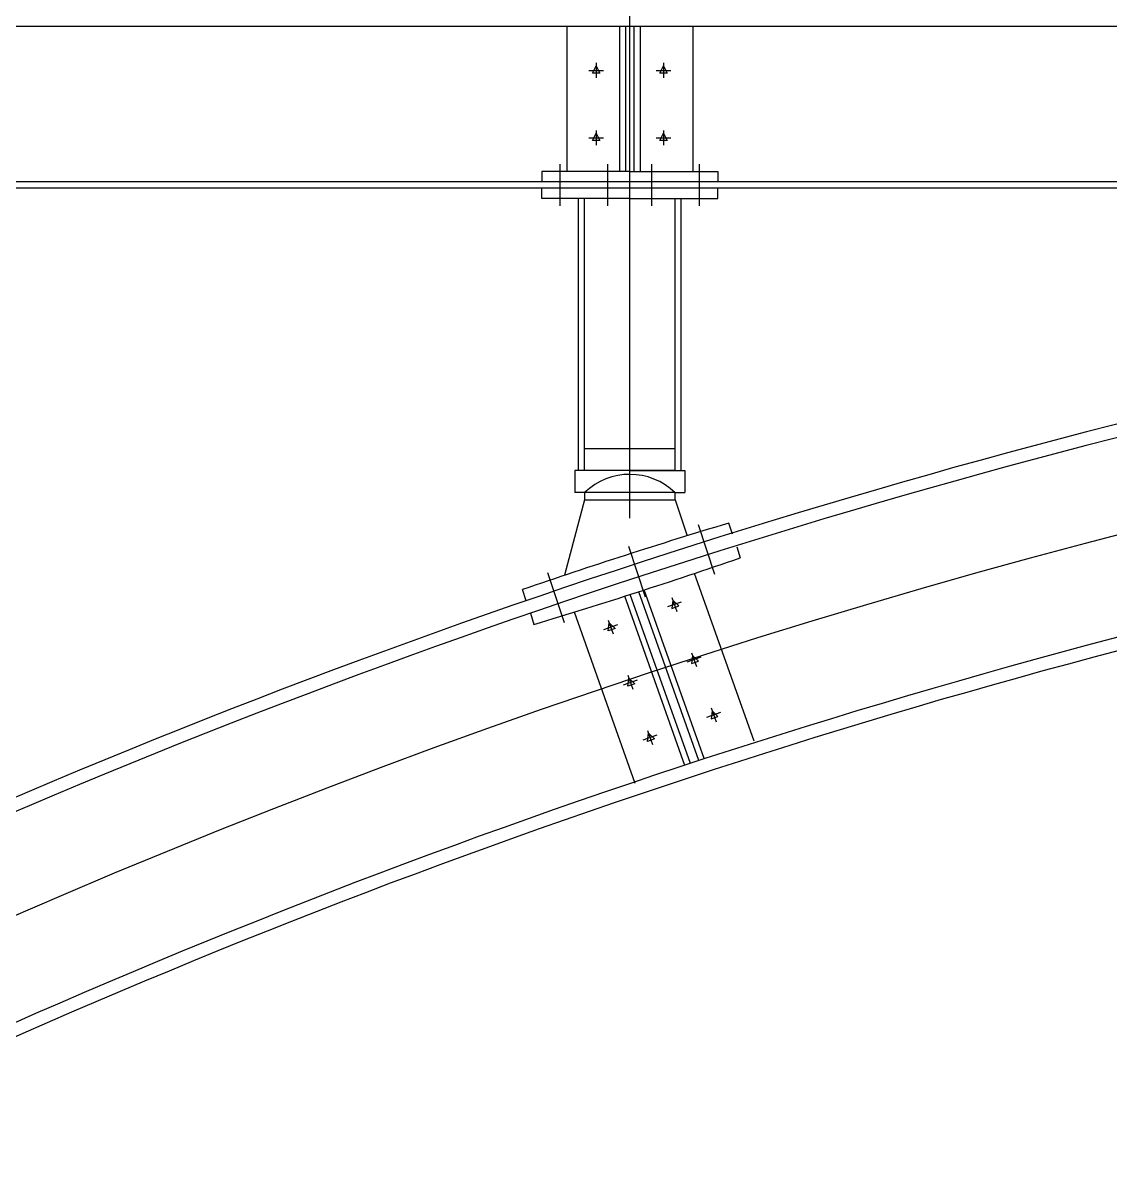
# Model space of a CAD drawing. Header units: millimetres. Extents: x -919 to 30143, y 6775 to 18100.
# Drawn here: x 9402 to 10885, y 11200 to 12779 of the extents above; entities that cross this region are included whole.
import ezdxf

# ---------------------------------------------------------------- set-up
doc = ezdxf.new("R2010")
doc.units = ezdxf.units.MM
doc.layers.add('axis', color=40, linetype='Continuous')

msp = doc.modelspace()

# ---------------------------------------------------------------- linework, layer by layer
at = {"color": 0, "linetype": 'ByBlock', "lineweight": -2}
for p, q in [((13430.607, 12774.435), (8429.756, 12774.435)), ((10143.756, 12774.435), (10143.756, 12576.435)), ((10215.756, 12774.435), (10215.756, 12576.435)), ((10223.756, 12774.435), (10223.756, 12576.435)), ((10235.756, 12576.435), (10235.756, 12774.435)), ((10243.756, 12774.435), (10243.756, 12576.435)), ((10315.756, 12774.435), (10315.756, 12576.435)), ((10173.669, 12714.453), (10193.843, 12714.417)), ((10178.749, 12710.576), (10183.767, 12720.567)), ((10183.774, 12724.522), (10183.738, 12704.348)), ((10183.767, 12720.567), (10188.749, 12710.558)), ((10265.669, 12714.453), (10285.843, 12714.417)), ((10270.749, 12710.576), (10275.767, 12720.567)), ((10275.774, 12724.522), (10275.738, 12704.348)), ((10275.767, 12720.567), (10280.749, 12710.558)), ((10188.749, 12710.558), (10178.749, 12710.576)), ((10280.749, 12710.558), (10270.749, 12710.576)), ((10173.669, 12622.453), (10193.843, 12622.417)), ((10178.749, 12618.576), (10183.767, 12628.567)), ((10188.749, 12618.558), (10178.749, 12618.576)), ((10183.774, 12632.522), (10183.738, 12612.348)), ((10183.767, 12628.567), (10188.749, 12618.558)), ((10265.669, 12622.453), (10285.843, 12622.417)), ((10270.749, 12618.576), (10275.767, 12628.567)), ((10280.749, 12618.558), (10270.749, 12618.576)), ((10275.774, 12632.522), (10275.738, 12612.348)), ((10275.767, 12628.567), (10280.749, 12618.558)), ((10134.756, 12529.435), (10134.756, 12586.321)), ((10199.756, 12529.435), (10199.756, 12586.321)), ((10259.756, 12529.435), (10259.756, 12586.321)), ((10324.756, 12529.435), (10324.756, 12586.321)), ((10229.756, 12576.435), (10109.756, 12576.435)), ((10109.756, 12576.435), (10109.756, 12562.435)), ((10229.756, 12576.435), (10349.756, 12576.435)), ((10349.756, 12576.435), (10349.756, 12562.435)), ((13430.607, 12562.435), (8429.756, 12562.435)), ((13430.607, 12553.435), (8429.756, 12553.435)), ((10109.756, 12539.435), (10109.756, 12553.435)), ((10229.756, 12539.435), (10109.756, 12539.435)), ((10159.756, 12167.969), (10159.756, 12539.435)), ((10167.756, 12167.969), (10167.756, 12539.435)), ((10229.756, 12539.435), (10349.756, 12539.435)), ((10291.756, 12167.969), (10291.756, 12539.435)), ((10299.756, 12167.969), (10299.756, 12539.435)), ((10349.756, 12539.435), (10349.756, 12553.435)), ((10291.756, 12197.969), (10167.756, 12197.969)), ((10229.756, 12167.969), (10154.756, 12167.969)), ((10154.756, 12167.969), (10154.756, 12137.969)), ((10291.756, 12167.969), (10154.756, 12167.969)), ((10229.756, 12167.969), (10304.756, 12167.969)), ((10304.756, 12167.969), (10304.756, 12137.969)), ((10291.756, 12137.969), (10154.756, 12137.969)), ((10167.756, 12137.969), (10167.756, 12127.969)), ((10291.756, 12127.969), (10291.756, 12137.969)), ((10291.756, 12137.969), (10304.756, 12137.969)), ((10167.756, 12127.969), (10140.625, 12025.074)), ((10167.756, 12127.969), (10291.756, 12127.969)), ((10291.756, 12127.969), (10307.885, 12078.987)), ((10345.705, 12026.415), (10323.537, 12094.184)), ((10369.881, 12081.165), (10364.906, 12096.376)), ((10251.087, 11995.095), (10228.417, 12064.397)), ((10375.738, 12064.145), (10380.583, 12048.892)), ((10140.429, 11960.235), (10118.073, 12028.579)), ((10399.286, 11798.643), (10317.947, 12027.625)), ((10088.204, 11990.353), (10083.15, 12005.534)), ((10323.778, 11772.209), (10241.924, 12002.644)), ((10331.317, 11774.887), (10249.539, 12005.105)), ((10304.932, 11765.515), (10222.873, 11996.525)), ((10312.47, 11768.192), (10230.496, 11998.966)), ((10300.048, 11988.649), (10281.038, 11981.897)), ((10288.49, 11991.052), (10287.126, 11979.955)), ((10287.167, 11994.778), (10293.919, 11975.768)), ((10296.549, 11983.302), (10288.49, 11991.052)), ((10094.06, 11973.333), (10098.825, 11958.058)), ((10237.208, 11741.07), (10154.141, 11974.918)), ((10287.126, 11979.955), (10296.549, 11983.302)), ((10194.345, 11951.102), (10213.355, 11957.855)), ((10200.433, 11949.16), (10201.797, 11960.257)), ((10200.474, 11963.983), (10207.226, 11944.973)), ((10201.797, 11960.257), (10209.856, 11952.507)), ((10209.856, 11952.507), (10200.433, 11949.16)), ((10326.826, 11913.264), (10307.816, 11906.511)), ((10315.268, 11915.667), (10313.904, 11904.57)), ((10313.904, 11904.57), (10323.327, 11907.917)), ((10313.945, 11919.393), (10320.697, 11900.383)), ((10323.327, 11907.917), (10315.268, 11915.667)), ((10221.123, 11875.717), (10240.133, 11882.469)), ((10227.211, 11873.775), (10228.575, 11884.872)), ((10236.634, 11877.122), (10227.211, 11873.775)), ((10227.252, 11888.598), (10234.004, 11869.588)), ((10228.575, 11884.872), (10236.634, 11877.122)), ((10340.723, 11844.008), (10347.476, 11824.997)), ((10353.604, 11837.879), (10334.594, 11831.126)), ((10342.046, 11840.281), (10340.682, 11829.184)), ((10340.682, 11829.184), (10350.105, 11832.532)), ((10350.105, 11832.532), (10342.046, 11840.281)), ((10254.03, 11813.213), (10260.783, 11794.202)), ((10247.901, 11800.331), (10266.911, 11807.084)), ((10253.989, 11798.39), (10255.353, 11809.486)), ((10263.412, 11801.737), (10253.989, 11798.39)), ((10255.353, 11809.486), (10263.412, 11801.737))]:
    msp.add_line(p, q, dxfattribs=at)
for centre, radius, start, end in [((13455.589, 2203.497), 10349.968, 90.1382963, 116.5228893), ((13455.589, 2203.497), 10331.968, 90.1382963, 116.5727178), ((13455.595, 2203.465), 10068, 90.1424589, 116.5347727), ((13455.595, 2203.465), 10050, 90.1424589, 116.4721308), ((10229.83, 12074.063), 88.822, 45.797456, 133.987968), ((12506.068, 4972.959), 7438.255, 106.7297682, 109.0102603), ((7957.865, 19081.536), 7438.255, 286.7281419, 289.0086339)]:
    msp.add_arc(centre, radius, start, end, dxfattribs=at)
at = {"layer": 'axis', "color": 0, "linetype": 'ByBlock', "lineweight": -2}
msp.add_line((10229.756, 12102.95), (10229.756, 12807.711), dxfattribs=at)
msp.add_arc((13430.66, 2303.628), 10099.868, 61.7854593, 118.10127, dxfattribs=at)

doc.saveas('drawing.dxf')
